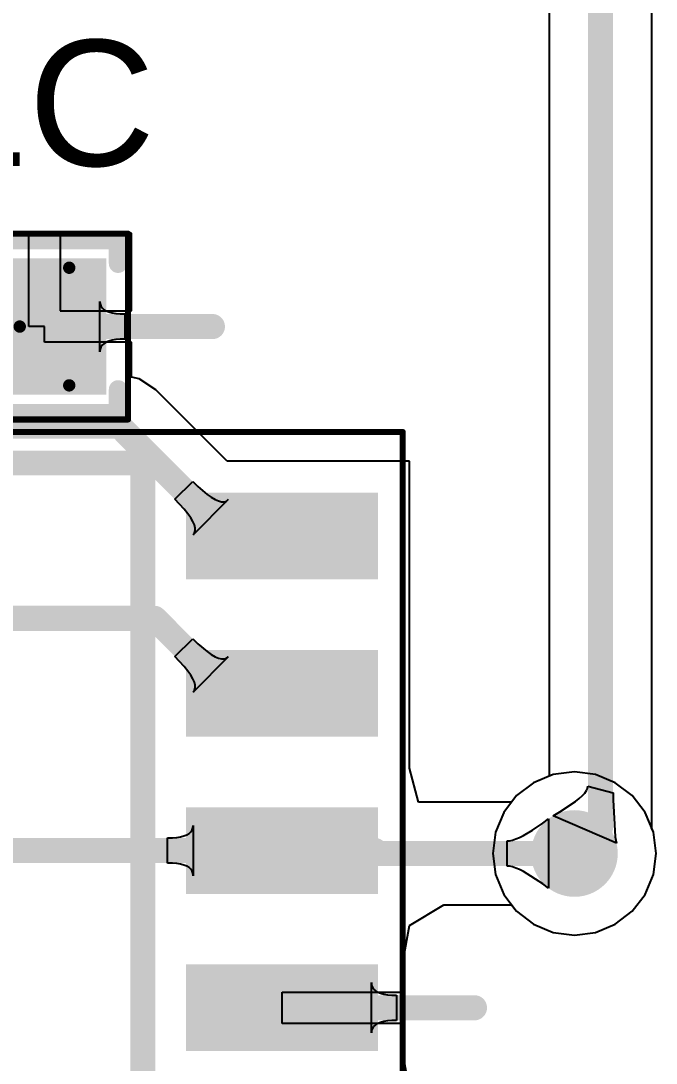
# Model space of a CAD drawing. Header units: inches. Extents: x -0.14 to 3.29, y -0.08 to 7.88.
# Drawn here: x 1.6743 to 1.8764, y 5.1302 to 5.4616 of the extents above; entities that cross this region are included whole.
import ezdxf

# ---------------------------------------------------------------- set-up
doc = ezdxf.new("R2010")
doc.units = ezdxf.units.IN
doc.header["$MEASUREMENT"] = 0
for name, color, linetype in [('Bottom Layer', 5, 'Continuous'), ('Top 3D Body', 56, 'Continuous'), ('Top Courtyard', 56, 'Continuous'), ('Top Layer', 1, 'Continuous'), ('Top Overlay', 2, 'Continuous'), ('Top Paste', 8, 'Continuous'), ('Top Solder', 216, 'Continuous'), ('Via Holes', 16, 'Continuous')]:
    doc.layers.add(name, color=color, linetype=linetype)
doc.styles.add('Arial', font='', dxfattribs={"height": 0.2})
doc.styles.get('Arial').set_extended_font_data('Arial')

# ---------------------------------------------------------------- blocks, each defined once
blk = doc.blocks.new('34355DA5_B1DA_47C2_A88A_ECF82120A4F7_257')
at = {"layer": 'Top Layer'}
for points in [[(0.07874, 0.13819), (0.07874, 0.16181), (0.13583, 0.16181), (0.13583, 0.13819)], [(0.07874, 0.08819), (0.07874, 0.11181), (0.13583, 0.11181), (0.13583, 0.08819)], [(0.07874, 0.03819), (0.07874, 0.06181), (0.13583, 0.06181), (0.13583, 0.03819)], [(0.07874, -0.01181), (0.07874, 0.01181), (0.13583, 0.01181), (0.13583, -0.01181)]]:
    blk.add_hatch(color=1, dxfattribs=at).paths.add_polyline_path(points)
at = {"layer": 'Top Paste'}
for points in [[(0.07874, 0.13819), (0.07874, 0.16181), (0.13583, 0.16181), (0.13583, 0.13819)], [(0.07874, 0.08819), (0.07874, 0.11181), (0.13583, 0.11181), (0.13583, 0.08819)], [(0.07874, 0.03819), (0.07874, 0.06181), (0.13583, 0.06181), (0.13583, 0.03819)], [(0.07874, -0.01181), (0.07874, 0.01181), (0.13583, 0.01181), (0.13583, -0.01181)]]:
    blk.add_hatch(color=8, dxfattribs=at).paths.add_polyline_path(points)
at = {"layer": 'Top Solder'}
for points in [[(0.07677, 0.13622), (0.07677, 0.16378), (0.1378, 0.16378), (0.1378, 0.13622)], [(0.07677, 0.08622), (0.07677, 0.11378), (0.1378, 0.11378), (0.1378, 0.08622)], [(0.07677, 0.03622), (0.07677, 0.06378), (0.1378, 0.06378), (0.1378, 0.03622)], [(0.07677, -0.01378), (0.07677, 0.01378), (0.1378, 0.01378), (0.1378, -0.01378)]]:
    blk.add_hatch(color=216, dxfattribs=at).paths.add_polyline_path(points)
at = {"layer": 'Top Courtyard'}
for points in [[(-0.14567, 0.18307, 0.00197, 0.00197, 0), (0.14567, 0.18307, 0.00197, 0.00197, 0)], [(0.14567, -0.18307, 0.00197, 0.00197, 0), (0.14567, 0.18307, 0.00197, 0.00197, 0)]]:
    blk.add_lwpolyline(points, format="xyseb", dxfattribs=at)
blk.add_lwpolyline([(0.14518, 0.18307, 0.000984, 0.000984, 1), (0.14616, 0.18307, 0.000984, 0.000984, 1)], format="xyseb", close=True, dxfattribs=at)
blk.add_lwpolyline([(0.14518, 0.18307, 0.000984, 0.000984, 1), (0.14616, 0.18307, 0.000984, 0.000984, 1)], format="xyseb", close=True, dxfattribs=at)
at = {"layer": 'Top Overlay'}
for points in [[(-0.06299, 0.17323, 0.00787, 0.00787, 0), (0.06299, 0.17323, 0.00787, 0.00787, 0)], [(0.06299, -0.17323, 0.00787, 0.00787, 0), (0.06299, 0.17323, 0.00787, 0.00787, 0)]]:
    blk.add_lwpolyline(points, format="xyseb", dxfattribs=at)
blk.add_lwpolyline([(0.06103, 0.17323, 0.00394, 0.00394, 1), (0.06496, 0.17323, 0.00394, 0.00394, 1)], format="xyseb", close=True, dxfattribs=at)
blk.add_lwpolyline([(0.06103, 0.17323, 0.00394, 0.00394, 1), (0.06496, 0.17323, 0.00394, 0.00394, 1)], format="xyseb", close=True, dxfattribs=at)
blk = doc.blocks.new('CAP_0603_1608_472')
at = {"layer": 'Top Layer'}
for points in [[(-0.04429, -0.01968), (-0.04429, 0.01969), (-0.00886, 0.01969), (-0.00886, -0.01968)], [(0.00886, -0.01968), (0.00886, 0.01969), (0.04429, 0.01969), (0.04429, -0.01968)]]:
    blk.add_hatch(color=1, dxfattribs=at).paths.add_polyline_path(points)
at = {"layer": 'Top Paste'}
for points in [[(-0.04429, -0.01968), (-0.04429, 0.01969), (-0.00886, 0.01969), (-0.00886, -0.01968)], [(0.00886, -0.01968), (0.00886, 0.01969), (0.04429, 0.01969), (0.04429, -0.01968)]]:
    blk.add_hatch(color=8, dxfattribs=at).paths.add_polyline_path(points)
at = {"layer": 'Top Solder'}
for points in [[(-0.04626, -0.02165), (-0.04626, 0.02165), (-0.00689, 0.02165), (-0.00689, -0.02165)], [(0.00689, -0.02165), (0.00689, 0.02165), (0.04626, 0.02165), (0.04626, -0.02165)]]:
    blk.add_hatch(color=216, dxfattribs=at).paths.add_polyline_path(points)
at = {"layer": 'Top 3D Body'}
for points in [[(-0.03445, 0.0187, 0.00394, 0.00394, 0), (0.03445, 0.0187, 0.00394, 0.00394, 0)], [(-0.03445, -0.0187, 0.00394, 0.00394, 0), (-0.03445, 0.0187, 0.00394, 0.00394, 0)], [(0.03445, -0.0187, 0.00394, 0.00394, 0), (0.03445, 0.0187, 0.00394, 0.00394, 0)], [(-0.03445, -0.0187, 0.00394, 0.00394, 0), (0.03445, -0.0187, 0.00394, 0.00394, 0)]]:
    blk.add_lwpolyline(points, format="xyseb", dxfattribs=at)
for points in [[(-0.03543, 0.0187, 0.00197, 0.00197, 1), (-0.03346, 0.0187, 0.00197, 0.00197, 1)], [(-0.03543, 0.0187, 0.00197, 0.00197, 1), (-0.03346, 0.0187, 0.00197, 0.00197, 1)], [(0.03347, 0.0187, 0.00197, 0.00197, 1), (0.03543, 0.0187, 0.00197, 0.00197, 1)], [(0.03347, 0.0187, 0.00197, 0.00197, 1), (0.03543, 0.0187, 0.00197, 0.00197, 1)], [(-0.03543, -0.0187, 0.00197, 0.00197, 1), (-0.03346, -0.0187, 0.00197, 0.00197, 1)], [(-0.03543, -0.0187, 0.00197, 0.00197, 1), (-0.03346, -0.0187, 0.00197, 0.00197, 1)], [(0.03347, -0.0187, 0.00197, 0.00197, 1), (0.03543, -0.0187, 0.00197, 0.00197, 1)], [(0.03347, -0.0187, 0.00197, 0.00197, 1), (0.03543, -0.0187, 0.00197, 0.00197, 1)]]:
    blk.add_lwpolyline(points, format="xyseb", close=True, dxfattribs=at)
at = {"layer": 'Top Courtyard'}
for points in [[(-0.05315, 0.02953, 0.00197, 0.00197, 0), (0.05315, 0.02953, 0.00197, 0.00197, 0)], [(-0.05315, -0.02953, 0.00197, 0.00197, 0), (-0.05315, 0.02953, 0.00197, 0.00197, 0)], [(0.05315, -0.02953, 0.00197, 0.00197, 0), (0.05315, 0.02953, 0.00197, 0.00197, 0)], [(0, -0.0187, 0.00394, 0.00394, 0), (0, 0.0187, 0.00394, 0.00394, 0)], [(-0.0187, 0, 0.00394, 0.00394, 0), (0.0187, 0, 0.00394, 0.00394, 0)], [(-0.05315, -0.02953, 0.00197, 0.00197, 0), (0.05315, -0.02953, 0.00197, 0.00197, 0)]]:
    blk.add_lwpolyline(points, format="xyseb", dxfattribs=at)
for points in [[(-0.05364, 0.02953, 0.000984, 0.000984, 1), (-0.05266, 0.02953, 0.000984, 0.000984, 1)], [(-0.05364, 0.02953, 0.000984, 0.000984, 1), (-0.05266, 0.02953, 0.000984, 0.000984, 1)], [(0.05266, 0.02953, 0.000984, 0.000984, 1), (0.05364, 0.02953, 0.000984, 0.000984, 1)], [(0.05266, 0.02953, 0.000984, 0.000984, 1), (0.05364, 0.02953, 0.000984, 0.000984, 1)], [(-0.00098, 0.0187, 0.00197, 0.00197, 1), (0.00099, 0.0187, 0.00197, 0.00197, 1)], [(-0.01968, 0, 0.00197, 0.00197, 1), (-0.01772, 0, 0.00197, 0.00197, 1)], [(0.01772, 0, 0.00197, 0.00197, 1), (0.01969, 0, 0.00197, 0.00197, 1)], [(-0.00098, -0.0187, 0.00197, 0.00197, 1), (0.00099, -0.0187, 0.00197, 0.00197, 1)], [(-0.05364, -0.02953, 0.000984, 0.000984, 1), (-0.05266, -0.02953, 0.000984, 0.000984, 1)], [(-0.05364, -0.02953, 0.000984, 0.000984, 1), (-0.05266, -0.02953, 0.000984, 0.000984, 1)], [(0.05266, -0.02953, 0.000984, 0.000984, 1), (0.05364, -0.02953, 0.000984, 0.000984, 1)], [(0.05266, -0.02953, 0.000984, 0.000984, 1), (0.05364, -0.02953, 0.000984, 0.000984, 1)]]:
    blk.add_lwpolyline(points, format="xyseb", close=True, dxfattribs=at)
at = {"layer": 'Top Overlay'}
for points in [[(-0.05, 0.02, 0.00591, 0.00591, 0), (-0.05, 0.02756, 0.00591, 0.00591, 0)], [(-0.05, 0.02756, 0.00591, 0.00591, 0), (0.05, 0.02756, 0.00591, 0.00591, 0)], [(0, -0.02756, 0.00591, 0.00591, 0), (0, 0.02756, 0.00591, 0.00591, 0)], [(0.05, 0.02, 0.00591, 0.00591, 0), (0.05, 0.02756, 0.00591, 0.00591, 0)], [(-0.05, -0.02756, 0.00591, 0.00591, 0), (-0.05, -0.02, 0.00591, 0.00591, 0)], [(0.05, -0.02756, 0.00591, 0.00591, 0), (0.05, -0.02, 0.00591, 0.00591, 0)], [(-0.05, -0.02756, 0.00591, 0.00591, 0), (0.05, -0.02756, 0.00591, 0.00591, 0)]]:
    blk.add_lwpolyline(points, format="xyseb", dxfattribs=at)
for points in [[(-0.05147, 0.02756, 0.00295, 0.00295, 1), (-0.04852, 0.02756, 0.00295, 0.00295, 1)], [(-0.05147, 0.02756, 0.00295, 0.00295, 1), (-0.04852, 0.02756, 0.00295, 0.00295, 1)], [(-0.00147, 0.02756, 0.00295, 0.00295, 1), (0.00148, 0.02756, 0.00295, 0.00295, 1)], [(0.04853, 0.02756, 0.00295, 0.00295, 1), (0.05148, 0.02756, 0.00295, 0.00295, 1)], [(0.04853, 0.02756, 0.00295, 0.00295, 1), (0.05148, 0.02756, 0.00295, 0.00295, 1)], [(-0.05147, 0.02, 0.00295, 0.00295, 1), (-0.04852, 0.02, 0.00295, 0.00295, 1)], [(0.04853, 0.02, 0.00295, 0.00295, 1), (0.05148, 0.02, 0.00295, 0.00295, 1)], [(-0.05147, -0.02, 0.00295, 0.00295, 1), (-0.04852, -0.02, 0.00295, 0.00295, 1)], [(0.04853, -0.02, 0.00295, 0.00295, 1), (0.05148, -0.02, 0.00295, 0.00295, 1)], [(-0.05147, -0.02756, 0.00295, 0.00295, 1), (-0.04852, -0.02756, 0.00295, 0.00295, 1)], [(-0.05147, -0.02756, 0.00295, 0.00295, 1), (-0.04852, -0.02756, 0.00295, 0.00295, 1)], [(-0.00147, -0.02756, 0.00295, 0.00295, 1), (0.00148, -0.02756, 0.00295, 0.00295, 1)], [(0.04853, -0.02756, 0.00295, 0.00295, 1), (0.05148, -0.02756, 0.00295, 0.00295, 1)], [(0.04853, -0.02756, 0.00295, 0.00295, 1), (0.05148, -0.02756, 0.00295, 0.00295, 1)]]:
    blk.add_lwpolyline(points, format="xyseb", close=True, dxfattribs=at)

msp = doc.modelspace()

# ---------------------------------------------------------------- hatches: boundary and pattern name
at = {"layer": 'Bottom Layer'}
h = msp.add_hatch(color=5, dxfattribs=at)
edge = h.paths.add_edge_path()
edge.add_arc((1.85039, 5.19685), 0.01378, 0, 360)
at = {"layer": 'Top Layer'}
h = msp.add_hatch(color=1, dxfattribs=at)
edge = h.paths.add_edge_path()
edge.add_arc((1.85039, 5.19685), 0.01378, 0, 360)
at = {"layer": 'Via Holes'}
h = msp.add_hatch(color=7, dxfattribs=at)
edge = h.paths.add_edge_path()
edge.add_arc((1.85039, 5.19685), 0.00689, 0, 360)

# ---------------------------------------------------------------- linework, layer by layer
at = {"layer": 'Bottom Layer'}
for p, q in [((1.87502, 5.20516), (1.87502, 6.18384)), ((1.84239, 6.17415), (1.84239, 5.22144)), ((1.84239, 5.22144), (1.83739, 5.21937)), ((1.83739, 5.21937), (1.83201, 5.21524)), ((1.85426, 5.21685), (1.85459, 5.21756)), ((1.85459, 5.21756), (1.8547, 5.21821)), ((1.8547, 5.21821), (1.8627, 5.21611)), ((1.83201, 5.21524), (1.82788, 5.20985)), ((1.8507, 5.21336), (1.85192, 5.21433)), ((1.85192, 5.21433), (1.85292, 5.21524)), ((1.85292, 5.21524), (1.8537, 5.21608)), ((1.8537, 5.21608), (1.85426, 5.21685)), ((1.8627, 5.21611), (1.86271, 5.21387)), ((1.86271, 5.21387), (1.86339, 5.20217)), ((1.8457, 5.21006), (1.8507, 5.21336)), ((1.82788, 5.20985), (1.82528, 5.20358)), ((1.84358, 5.20883), (1.8457, 5.21006)), ((1.86378, 5.20012), (1.84358, 5.20883)), ((1.87496, 5.2049), (1.87502, 5.20516)), ((1.87551, 5.20358), (1.87496, 5.2049)), ((1.82528, 5.20358), (1.82439, 5.19685)), ((1.86339, 5.20217), (1.86358, 5.20107)), ((1.86358, 5.20107), (1.86378, 5.20012)), ((1.8764, 5.19685), (1.87551, 5.20358)), ((1.82439, 5.19685), (1.82528, 5.19012)), ((1.87551, 5.19012), (1.8764, 5.19685)), ((1.82528, 5.19012), (1.82788, 5.18385)), ((1.87291, 5.18385), (1.87551, 5.19012)), ((1.82788, 5.18385), (1.83201, 5.17846)), ((1.86878, 5.17846), (1.87291, 5.18385)), ((1.83201, 5.17846), (1.83739, 5.17433)), ((1.86339, 5.17433), (1.86878, 5.17846)), ((1.83739, 5.17433), (1.84366, 5.17173)), ((1.85712, 5.17173), (1.86339, 5.17433)), ((1.84366, 5.17173), (1.85039, 5.17085)), ((1.85039, 5.17085), (1.85712, 5.17173))]:
    msp.add_line(p, q, dxfattribs=at)
for points in [[(1.8587, 5.20516, 0.008, 0.008, 0), (1.8587, 6.18384, 0.008, 0.008, 0)], [(1.85039, 5.19685, 0.008, 0.008, 0), (1.8587, 5.20516, 0.008, 0.008, 0)]]:
    msp.add_lwpolyline(points, format="xyseb", dxfattribs=at)
for points in [[(1.8567, 5.20516, 0.004, 0.004, 1), (1.8607, 5.20516, 0.004, 0.004, 1)], [(1.8567, 5.20516, 0.004, 0.004, 1), (1.8607, 5.20516, 0.004, 0.004, 1)], [(1.84839, 5.19685, 0.004, 0.004, 1), (1.85239, 5.19685, 0.004, 0.004, 1)]]:
    msp.add_lwpolyline(points, format="xyseb", close=True, dxfattribs=at)
at = {"layer": 'Top Layer'}
for p, q in [((1.67677, 5.3941), (1.65834, 5.3941)), ((1.67677, 5.36441), (1.67677, 5.3941)), ((1.70949, 5.3941), (1.68677, 5.3941)), ((1.68677, 5.3941), (1.68677, 5.36941)), ((1.70949, 5.36941), (1.70949, 5.3941)), ((1.68677, 5.36941), (1.70949, 5.36941)), ((1.69937, 5.35641), (1.69937, 5.37241)), ((1.69937, 5.37241), (1.69945, 5.37165)), ((1.69945, 5.37165), (1.69969, 5.37097)), ((1.69969, 5.37097), (1.70009, 5.37037)), ((1.70009, 5.37037), (1.70065, 5.36985)), ((1.70065, 5.36985), (1.70137, 5.36941)), ((1.70137, 5.36941), (1.70225, 5.36905)), ((1.70225, 5.36905), (1.70329, 5.36877)), ((1.70329, 5.36877), (1.70449, 5.36857)), ((1.70449, 5.36857), (1.70585, 5.36845)), ((1.70585, 5.36845), (1.70737, 5.36841)), ((1.70737, 5.36841), (1.70737, 5.36041)), ((1.68177, 5.36441), (1.67677, 5.36441)), ((1.68177, 5.35941), (1.68177, 5.36441)), ((1.70225, 5.35977), (1.70137, 5.35941)), ((1.70329, 5.36005), (1.70225, 5.35977)), ((1.70449, 5.36025), (1.70329, 5.36005)), ((1.70585, 5.36037), (1.70449, 5.36025)), ((1.70737, 5.36041), (1.70585, 5.36037)), ((1.70949, 5.35941), (1.68177, 5.35941)), ((1.69945, 5.35717), (1.69937, 5.35641)), ((1.69969, 5.35785), (1.69945, 5.35717)), ((1.70009, 5.35845), (1.69969, 5.35785)), ((1.70065, 5.35897), (1.70009, 5.35845)), ((1.70137, 5.35941), (1.70065, 5.35897)), ((1.70949, 5.34828), (1.70949, 5.35941)), ((1.71194, 5.3478), (1.70949, 5.34828)), ((1.71723, 5.34426), (1.71194, 5.3478)), ((1.73989, 5.32161), (1.71723, 5.34426)), ((1.79791, 5.32161), (1.73989, 5.32161)), ((1.79791, 5.27398), (1.79791, 5.32161)), ((1.72328, 5.30949), (1.72894, 5.31514)), ((1.72894, 5.31514), (1.73059, 5.31355)), ((1.73059, 5.31355), (1.73355, 5.31103)), ((1.73355, 5.31103), (1.73485, 5.31012)), ((1.73485, 5.31012), (1.73604, 5.30943)), ((1.72625, 5.3063), (1.72328, 5.30949)), ((1.74025, 5.30937), (1.72906, 5.29817)), ((1.73604, 5.30943), (1.73711, 5.30896)), ((1.73711, 5.30896), (1.73807, 5.30872)), ((1.73807, 5.30872), (1.73891, 5.30871)), ((1.73891, 5.30871), (1.73964, 5.30892)), ((1.73964, 5.30892), (1.74025, 5.30937)), ((1.72739, 5.30488), (1.72625, 5.3063)), ((1.72831, 5.30357), (1.72739, 5.30488)), ((1.729, 5.30238), (1.72831, 5.30357)), ((1.72946, 5.30131), (1.729, 5.30238)), ((1.7297, 5.30035), (1.72946, 5.30131)), ((1.72971, 5.29951), (1.7297, 5.30035)), ((1.72906, 5.29817), (1.7295, 5.29878)), ((1.7295, 5.29878), (1.72971, 5.29951)), ((1.79791, 5.2716), (1.79791, 5.27398)), ((1.79791, 5.27398), (1.79791, 5.27398)), ((1.79791, 5.26198), (1.79791, 5.2716)), ((1.79791, 5.2716), (1.79791, 5.2716)), ((1.72328, 5.25949), (1.72894, 5.26514)), ((1.72894, 5.26514), (1.73059, 5.26355)), ((1.73059, 5.26355), (1.73355, 5.26103)), ((1.73355, 5.26103), (1.73485, 5.26012)), ((1.73485, 5.26012), (1.73604, 5.25943)), ((1.79791, 5.22398), (1.79791, 5.26198)), ((1.72625, 5.2563), (1.72328, 5.25949)), ((1.74025, 5.25937), (1.72906, 5.24817)), ((1.73604, 5.25943), (1.73711, 5.25896)), ((1.73711, 5.25896), (1.73807, 5.25872)), ((1.73807, 5.25872), (1.73891, 5.25871)), ((1.73891, 5.25871), (1.73964, 5.25892)), ((1.73964, 5.25892), (1.74025, 5.25937)), ((1.72739, 5.25488), (1.72625, 5.2563)), ((1.72831, 5.25357), (1.72739, 5.25488)), ((1.729, 5.25238), (1.72831, 5.25357)), ((1.72946, 5.25131), (1.729, 5.25238)), ((1.7297, 5.25035), (1.72946, 5.25131)), ((1.72971, 5.24951), (1.7297, 5.25035)), ((1.72906, 5.24817), (1.7295, 5.24878)), ((1.7295, 5.24878), (1.72971, 5.24951)), ((1.80076, 5.21316), (1.79791, 5.22398)), ((1.79791, 5.22398), (1.79791, 5.22398)), ((1.79791, 5.22398), (1.79791, 5.22398)), ((1.79791, 5.22398), (1.79791, 5.22398)), ((1.84366, 5.22197), (1.83739, 5.21937)), ((1.85039, 5.22285), (1.84366, 5.22197)), ((1.85712, 5.22197), (1.85039, 5.22285)), ((1.86339, 5.21937), (1.85712, 5.22197)), ((1.83739, 5.21937), (1.83201, 5.21524)), ((1.86878, 5.21524), (1.86339, 5.21937)), ((1.83201, 5.21524), (1.83042, 5.21316)), ((1.87291, 5.20985), (1.86878, 5.21524)), ((1.83042, 5.21316), (1.80076, 5.21316)), ((1.84031, 5.20654), (1.84212, 5.20787)), ((1.84212, 5.20787), (1.84212, 5.18583)), ((1.87551, 5.20358), (1.87291, 5.20985)), ((1.72776, 5.20323), (1.72833, 5.20375)), ((1.72833, 5.20375), (1.72873, 5.20435)), ((1.72873, 5.20435), (1.72898, 5.20503)), ((1.72898, 5.20503), (1.72906, 5.20579)), ((1.72906, 5.20579), (1.72906, 5.18979)), ((1.83415, 5.20261), (1.83701, 5.20429)), ((1.83701, 5.20429), (1.84031, 5.20654)), ((1.72094, 5.20179), (1.72248, 5.20183)), ((1.72094, 5.19379), (1.72094, 5.20179)), ((1.72248, 5.20183), (1.72386, 5.20195)), ((1.72386, 5.20195), (1.72508, 5.20215)), ((1.72508, 5.20215), (1.72614, 5.20243)), ((1.72614, 5.20243), (1.72703, 5.20279)), ((1.72703, 5.20279), (1.72776, 5.20323)), ((1.82894, 5.20085), (1.82976, 5.20092)), ((1.82894, 5.19285), (1.82894, 5.20085)), ((1.82976, 5.20092), (1.83069, 5.20113)), ((1.83069, 5.20113), (1.83174, 5.20148)), ((1.83174, 5.20148), (1.83289, 5.20197)), ((1.83289, 5.20197), (1.83415, 5.20261)), ((1.8764, 5.19685), (1.87551, 5.20358)), ((1.72248, 5.19375), (1.72094, 5.19379)), ((1.72386, 5.19363), (1.72248, 5.19375)), ((1.87551, 5.19012), (1.8764, 5.19685)), ((1.72508, 5.19343), (1.72386, 5.19363)), ((1.72614, 5.19315), (1.72508, 5.19343)), ((1.72703, 5.19279), (1.72614, 5.19315)), ((1.72776, 5.19235), (1.72703, 5.19279)), ((1.72833, 5.19183), (1.72776, 5.19235)), ((1.72873, 5.19123), (1.72833, 5.19183)), ((1.72898, 5.19055), (1.72873, 5.19123)), ((1.72906, 5.18979), (1.72898, 5.19055)), ((1.82976, 5.19278), (1.82894, 5.19285)), ((1.83069, 5.19257), (1.82976, 5.19278)), ((1.83174, 5.19222), (1.83069, 5.19257)), ((1.83289, 5.19173), (1.83174, 5.19222)), ((1.83415, 5.1911), (1.83289, 5.19173)), ((1.84031, 5.18717), (1.83415, 5.1911)), ((1.84212, 5.18583), (1.84031, 5.18717)), ((1.87291, 5.18385), (1.87551, 5.19012)), ((1.86878, 5.17846), (1.87291, 5.18385)), ((1.79791, 5.17398), (1.80889, 5.18054)), ((1.80889, 5.18054), (1.83042, 5.18054)), ((1.83042, 5.18054), (1.83201, 5.17846)), ((1.83201, 5.17846), (1.83739, 5.17433)), ((1.86339, 5.17433), (1.86878, 5.17846)), ((1.79591, 5.16281), (1.79791, 5.17398)), ((1.83739, 5.17433), (1.84366, 5.17173)), ((1.85712, 5.17173), (1.86339, 5.17433)), ((1.84366, 5.17173), (1.85039, 5.17085)), ((1.85039, 5.17085), (1.85712, 5.17173)), ((1.79591, 5.15279), (1.79591, 5.16281)), ((1.78579, 5.13979), (1.78579, 5.15579)), ((1.78579, 5.15579), (1.78587, 5.15503)), ((1.78587, 5.15503), (1.78611, 5.15435)), ((1.78611, 5.15435), (1.78651, 5.15375)), ((1.75736, 5.14279), (1.75736, 5.15279)), ((1.75736, 5.15279), (1.79591, 5.15279)), ((1.78651, 5.15375), (1.78707, 5.15323)), ((1.78707, 5.15323), (1.78779, 5.15279)), ((1.78779, 5.15279), (1.78867, 5.15243)), ((1.78867, 5.15243), (1.78971, 5.15215)), ((1.78971, 5.15215), (1.79091, 5.15195)), ((1.79091, 5.15195), (1.79227, 5.15183)), ((1.79227, 5.15183), (1.79379, 5.15179)), ((1.79379, 5.15179), (1.79379, 5.14379)), ((1.79591, 5.14279), (1.75736, 5.14279)), ((1.78611, 5.14123), (1.78587, 5.14055)), ((1.78651, 5.14183), (1.78611, 5.14123)), ((1.78707, 5.14235), (1.78651, 5.14183)), ((1.78779, 5.14279), (1.78707, 5.14235)), ((1.78867, 5.14315), (1.78779, 5.14279)), ((1.78971, 5.14343), (1.78867, 5.14315)), ((1.79091, 5.14363), (1.78971, 5.14343)), ((1.79227, 5.14375), (1.79091, 5.14363)), ((1.79379, 5.14379), (1.79227, 5.14375)), ((1.79591, 5.13278), (1.79591, 5.14279)), ((1.78587, 5.14055), (1.78579, 5.13979)), ((1.79791, 5.12161), (1.79591, 5.13278))]:
    msp.add_line(p, q, dxfattribs=at)
for points in [[(1.68177, 5.36441, 0.008, 0.008, 0), (1.7352, 5.36441, 0.008, 0.008, 0)], [(1.58042, 5.33272, 0.008, 0.008, 0), (1.7057, 5.33272, 0.008, 0.008, 0)], [(1.7057, 5.33272, 0.008, 0.008, 0), (1.74063, 5.29779, 0.008, 0.008, 0)], [(1.74063, 5.29779, 0.008, 0.008, 0), (1.75736, 5.29779, 0.008, 0.008, 0)], [(1.39798, 5.27161, 0.008, 0.008, 0), (1.71682, 5.27161, 0.008, 0.008, 0)], [(1.71682, 5.27161, 0.008, 0.008, 0), (1.74063, 5.24779, 0.008, 0.008, 0)], [(1.74063, 5.24779, 0.008, 0.008, 0), (1.75736, 5.24779, 0.008, 0.008, 0)], [(1.65008, 5.19779, 0.008, 0.008, 0), (1.75736, 5.19779, 0.008, 0.008, 0)], [(1.75736, 5.19779, 0.008, 0.008, 0), (1.78691, 5.19779, 0.008, 0.008, 0)], [(1.78691, 5.19779, 0.008, 0.008, 0), (1.78785, 5.19685, 0.008, 0.008, 0)], [(1.78785, 5.19685, 0.008, 0.008, 0), (1.85039, 5.19685, 0.008, 0.008, 0)], [(1.75736, 5.14779, 0.008, 0.008, 0), (1.81858, 5.14779, 0.008, 0.008, 0)]]:
    msp.add_lwpolyline(points, format="xyseb", dxfattribs=at)
for points in [[(1.67977, 5.36441, 0.004, 0.004, 1), (1.68377, 5.36441, 0.004, 0.004, 1)], [(1.7332, 5.36441, 0.004, 0.004, 1), (1.7372, 5.36441, 0.004, 0.004, 1)], [(1.7037, 5.33272, 0.004, 0.004, 1), (1.7077, 5.33272, 0.004, 0.004, 1)], [(1.7037, 5.33272, 0.004, 0.004, 1), (1.7077, 5.33272, 0.004, 0.004, 1)], [(1.73863, 5.29779, 0.004, 0.004, 1), (1.74263, 5.29779, 0.004, 0.004, 1)], [(1.73863, 5.29779, 0.004, 0.004, 1), (1.74263, 5.29779, 0.004, 0.004, 1)], [(1.75536, 5.29779, 0.004, 0.004, 1), (1.75936, 5.29779, 0.004, 0.004, 1)], [(1.71482, 5.27161, 0.004, 0.004, 1), (1.71882, 5.27161, 0.004, 0.004, 1)], [(1.71482, 5.27161, 0.004, 0.004, 1), (1.71882, 5.27161, 0.004, 0.004, 1)], [(1.73863, 5.24779, 0.004, 0.004, 1), (1.74263, 5.24779, 0.004, 0.004, 1)], [(1.73863, 5.24779, 0.004, 0.004, 1), (1.74263, 5.24779, 0.004, 0.004, 1)], [(1.75536, 5.24779, 0.004, 0.004, 1), (1.75936, 5.24779, 0.004, 0.004, 1)], [(1.75536, 5.19779, 0.004, 0.004, 1), (1.75936, 5.19779, 0.004, 0.004, 1)], [(1.75536, 5.19779, 0.004, 0.004, 1), (1.75936, 5.19779, 0.004, 0.004, 1)], [(1.78491, 5.19779, 0.004, 0.004, 1), (1.78891, 5.19779, 0.004, 0.004, 1)], [(1.78491, 5.19779, 0.004, 0.004, 1), (1.78891, 5.19779, 0.004, 0.004, 1)], [(1.78585, 5.19685, 0.004, 0.004, 1), (1.78985, 5.19685, 0.004, 0.004, 1)], [(1.78585, 5.19685, 0.004, 0.004, 1), (1.78985, 5.19685, 0.004, 0.004, 1)], [(1.84839, 5.19685, 0.004, 0.004, 1), (1.85239, 5.19685, 0.004, 0.004, 1)], [(1.75536, 5.14779, 0.004, 0.004, 1), (1.75936, 5.14779, 0.004, 0.004, 1)], [(1.81658, 5.14779, 0.004, 0.004, 1), (1.82058, 5.14779, 0.004, 0.004, 1)]]:
    msp.add_lwpolyline(points, format="xyseb", close=True, dxfattribs=at)

# ---------------------------------------------------------------- block references
for name, p in [('CAP_0603_1608_472', (1.6552, 5.36441)), ('34355DA5_B1DA_47C2_A88A_ECF82120A4F7_257', (1.65008, 5.1478))]:
    msp.add_blockref(name, p)

# ---------------------------------------------------------------- texts
at = {"layer": 'Top Overlay', "style": 'Arial'}
msp.add_text('C1C', height=0.04, dxfattribs=at).set_placement((1.6052, 5.41551))

doc.saveas('drawing.dxf')
